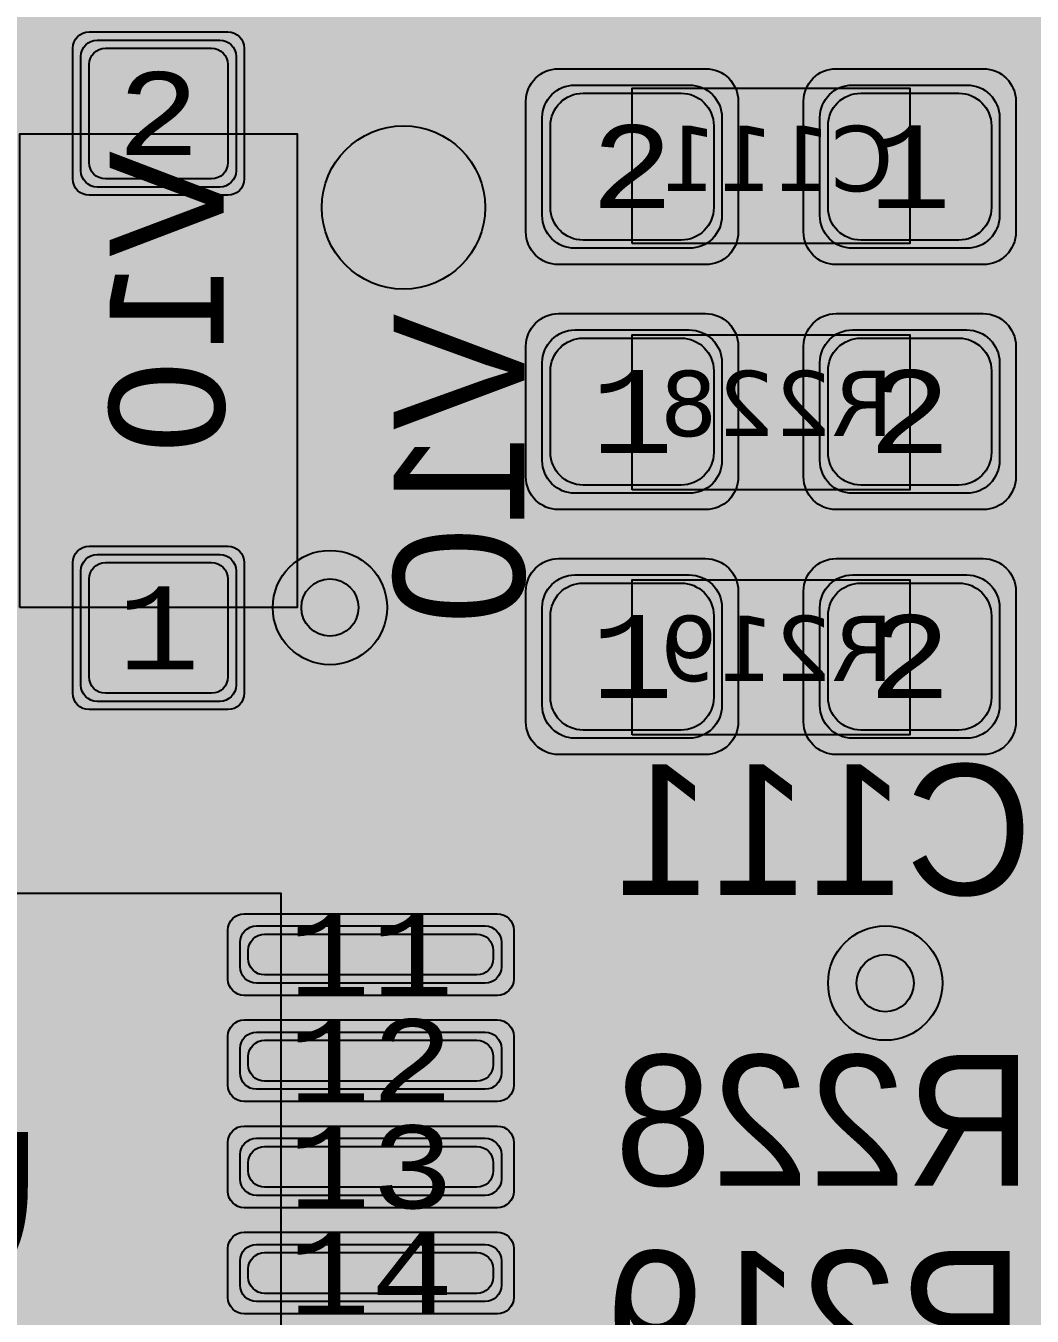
# Model space of a CAD drawing. Extents: x -98 to 119, y -207 to 98.
# Drawn here: x 8.94 to 15.1, y 15.96 to 23.86 of the extents above; entities that cross this region are included whole.
import ezdxf
from ezdxf.enums import TextEntityAlignment as Align

# ---------------------------------------------------------------- set-up
doc = ezdxf.new("R2010")
doc.units = 0
doc.header["$MEASUREMENT"] = 0
for name, color, linetype in [('ASSEMBLY_OUTLINES_BTM', 191, 'CONTINUOUS'), ('ASSEMBLY_PART_NUMBERS_BTM', 191, 'CONTINUOUS'), ('ASSEMBLY_PART_NUMBERS_TOP', 102, 'CONTINUOUS'), ('ASSEMBLY_REF_DES_BTM', 191, 'CONTINUOUS'), ('BOARD_OUTLINE', 10, 'CONTINUOUS'), ('DRILL_DRAWING', 21, 'CONTINUOUS'), ('GENERATED_SILKSCREEN_BTM', 255, 'CONTINUOUS'), ('MANUFACTURING_OUTLINES', 10, 'CONTINUOUS'), ('MOUNTING_HOLES_LAYER_BOT17', 42, 'CONTINUOUS'), ('MOUNTING_HOLES_LAYER_TOP', 42, 'CONTINUOUS'), ('PART_PADS_SMD_BTM', 230, 'CONTINUOUS'), ('PIN_NUMBERS_BTM', 8, 'CONTINUOUS'), ('PIN_NUMBERS_TOP', 8, 'CONTINUOUS'), ('PLACEMENT_OUTLINES_BTM', 222, 'CONTINUOUS'), ('PLANE_DATA_LAYER_BOTTOM', 230, 'CONTINUOUS'), ('PLANE_SHAPES_LAYER_BOTTOM', 230, 'CONTINUOUS'), ('PLANE_SHAPES_LAYER_TOP', 150, 'CONTINUOUS'), ('ROUTE_BORDER', 151, 'CONTINUOUS'), ('SILKSCREEN_OUTLINES_BTM', 211, 'CONTINUOUS'), ('SILKSCREEN_REF_DES_BTM', 211, 'CONTINUOUS'), ('SOLDERMASK_PADS_BTM', 12, 'CONTINUOUS'), ('SOLDERPASTE_PADS_BTM', 12, 'CONTINUOUS'), ('TRACES_LAYER_BOTTOM', 230, 'CONTINUOUS'), ('TRACES_LAYER_TOP', 150, 'CONTINUOUS'), ('VIA_HOLES_LAYER_BOTTOM', 30, 'CONTINUOUS'), ('VIA_HOLES_LAYER_TOP', 30, 'CONTINUOUS'), ('VIA_PADS_LAYER_BOTTOM', 230, 'CONTINUOUS'), ('VIA_PADS_LAYER_TOP', 150, 'CONTINUOUS')]:
    doc.layers.add(name, color=color, linetype=linetype)
doc.styles.add('COURIER_NEW', font='COUR.TTF')
doc.styles.add('VERDANA', font='verdana.TTF')
doc.styles.add('VERIBEST_GERBER_0', font='txt')

msp = doc.modelspace()

# ---------------------------------------------------------------- hatches: boundary and pattern name
at = {"layer": 'MOUNTING_HOLES_LAYER_BOT17'}
h = msp.add_hatch(color=256, dxfattribs=at)
edge = h.paths.add_edge_path()
edge.add_arc((11.25, 22.75), 0.5, 0, 360)
at = {"layer": 'MOUNTING_HOLES_LAYER_TOP'}
h = msp.add_hatch(color=256, dxfattribs=at)
edge = h.paths.add_edge_path()
edge.add_arc((11.25, 22.75), 0.5, 0, 360)
at = {"layer": 'PLANE_DATA_LAYER_BOTTOM'}
h = msp.add_hatch(color=256, dxfattribs=at)
h.paths.add_polyline_path([(-96.5, 0, -1), (96.5, 0, -1)], flags=0)
h.paths.add_polyline_path([(92.251979, -7.43598, 0.72698816), (92.479659, -3.637852, -0.30860979), (92.431259, -3.566904, -0.00963525), (92.431316, -3.563968, 0.00963501), (92.5, -0.000006), (92.5, 0.000001, 0.05332526), (90.407665, 19.562826, -0.05332692), (90.405941, 19.578942), (90.405941, 19.578943, -0.23821791), (90.436919, 19.640273, 0.66175504), (89.584154, 23.221888, -0.29529758), (89.523137, 23.277841, 0.02240102), (87.08146, 31.194059, -0.0862063), (87.076996, 31.219756), (87.076996, 31.219757, -0.21018391), (87.101696, 31.275919, 0.67938251), (85.774921, 34.749845, -0.30186499), (85.705267, 34.797373, 0.04791583), (77.514669, 50.475005, -0.14530744), (77.502324, 50.516585, -0.1239887), (77.511414, 50.552678, 0.60660899), (75.516892, 53.486368, -0.27423899), (75.44586, 53.517962, 0.02152308), (70.565432, 59.806101, -0.17759524), (70.547363, 59.855368), (70.547363, 59.855369, -0.1118333), (70.5548, 59.888203, 0.66175545), (68.116894, 62.64715, -0.29529737), (68.036725, 62.667806, 0.05833458), (51.722715, 76.687749, -0.24933783), (51.689123, 76.750923), (51.689123, 76.750924, -0.06075989), (51.691357, 76.76924, 0.7149664), (48.509213, 78.818582, -0.31487112), (48.42205, 78.81342, 0.02280668), (41.042088, 82.896302, -0.28513695), (40.999698, 82.964591), (40.999698, 82.964596, -0.00424702), (40.999709, 82.965891, 0.64704661), (37.697353, 84.5176, -0.28975486), (37.616734, 84.505806, 0.05294354), (19.031563, 90.52099, -0.30833592), (18.972104, 90.582877, 0.69698225), (15.284156, 91.27756, -0.30833961), (15.206255, 91.241547, 0.02237069), (6.993138, 92.235275, -0.31520437), (6.925536, 92.290658, 0.71588806), (3.14462, 92.496703, -0.31520526), (3.0714, 92.448994, 0.06346806), (-20.215283, 90.264015, -0.32014225), (-20.296827, 90.298428, 0.72963938), (-23.995319, 89.386755, -0.32014403), (-24.051528, 89.318386, 0.01866354), (-30.645576, 87.275991, -0.30986574), (-30.72878, 87.298418, 0.70117084), (-34.249879, 85.978007, -0.00275269), (-34.249874, 85.977168, -0.30685575), (-34.29782, 85.9064, 0.04916641), (-50.410548, 77.556603, -0.32354836), (-50.499711, 77.561018, 0.73921276), (-53.660594, 75.408706, -0.07516987), (-53.657188, 75.386179), (-53.657188, 75.386178, -0.24247942), (-53.68916, 75.324127, 0.01996774), (-59.527063, 70.80098, -0.29848709), (-59.610009, 70.791065, 0.55672441), (-62.5, 69), (-62.5, 68.999999, 0.08270852), (-62.392031, 68.351756, -0.29848757), (-62.412702, 68.270818, 0.06718659), (-78.279974, 49.27977, -0.27781781), (-78.350169, 49.24438, 0.43635087), (-80.5, 47.25), (-80.5, 47.249999, 0.14146633), (-80.192238, 46.184011, -0.14146588), (-80.180512, 46.143397), (-80.180512, 46.143396, -0.13119073), (-80.190652, 46.105416, 0.01929482), (-83.506407, 39.786053, -0.3122068), (-83.581614, 39.742899, 0.43912347), (-85.75, 37.75, 0.20482962), (-85.131688, 36.303992, -0.20483071), (-85.10813, 36.248899), (-85.10813, 36.248898, -0.10091901), (-85.114214, 36.219062, 0.04809776), (-90.466303, 19.289839, -0.31487042), (-90.530154, 19.230281, 0.71496565), (-91.24073, 15.512631, -0.26937831), (-91.202277, 15.446437), (-91.202277, 15.446436, -0.04192983), (-91.203345, 15.433723, 0.01884133), (-92.106444, 8.523669, -0.32827121), (-92.166453, 8.456161, 0.35402801), (-93.75, 6.5), (-93.75, 6.499999, 0.3147083), (-92.438077, 4.622088, -0.31470689), (-92.388093, 4.55054), (-92.388093, 4.550537, -0.01228575), (-92.388185, 4.546794, 0.01229418), (-92.5, 0.00001), (-92.5, -0.000004, 0.05293339), (-90.438132, -19.421494, -0.32940864), (-90.475468, -19.504015, 0.27173254), (-91.5, -21.25, 0.40159771), (-89.586502, -23.248128, -0.32940451), (-89.516056, -23.305059, 0.02130735), (-87.207653, -30.839509, -0.32217733), (-87.232533, -30.924924, 0.23066593), (-88, -32.499999), (-88, -32.5, 0.43149503), (-85.882787, -34.496562, -0.3221788), (-85.807634, -34.544174, 0.04801617), (-77.643233, -50.277018, -0.30387878), (-77.644537, -50.3618, 0.152519), (-78, -51.499999), (-78, -51.5, 0.48198292), (-75.552374, -53.449264, -0.30388342), (-75.473145, -53.479475, 0.02199125), (-70.483925, -59.90214, -0.3186215), (-70.47622, -59.989968, 0.72539906), (-67.952631, -62.834176, -0.31862421), (-67.866344, -62.852281, 0.06239253), (-50.265124, -77.650932, -0.25435623), (-50.230332, -77.714899), (-50.230332, -77.7149, -0.03445317), (-50.231054, -77.725364, 0.03445193), (-50.25, -78), (-50.25, -78.000001, 0.60330822), (-47.119729, -79.649997, -0.29136265), (-47.037917, -79.64725, 0.02294124), (-39.54278, -83.621879, -0.2900128), (-39.499155, -83.690765), (-39.499155, -83.690766, -0.00713035), (-39.499186, -83.692939, 0.00713296), (-39.5, -83.749994), (-39.5, -83.75, 0.65808296), (-36.126004, -85.203319, -0.29776298), (-36.043963, -85.188513, 0.04901634), (-18.771876, -90.575199, -0.30186131), (-18.712566, -90.635139, 0.67938177), (-15.056336, -91.31372, -0.30186438), (-14.979467, -91.279054, 0.02174912), (-6.993138, -92.235275, -0.31520437), (-6.925536, -92.290658, 0.71588806), (-3.14462, -92.496703, -0.31520526), (-3.0714, -92.448994, 0.06250827), (19.869968, -90.340657, -0.3455664), (19.954737, -90.381493, 0.79435682), (23.75, -89.500001), (23.75, -89.499973, 0.00508686), (23.749586, -89.459281, -0.34558849), (23.806159, -89.384097, 0.02146945), (31.383958, -87.013201, -0.31444693), (31.468175, -87.035889, 0.70013084), (35, -85.75), (35, -85.749988, 0.00909926), (34.998675, -85.677212, -0.00905723), (34.998625, -85.674452), (34.998625, -85.674439, -0.3044722), (35.045955, -85.60392, 0.04798546), (50.721249, -77.353765, -0.31444166), (50.808431, -77.356288, 0.61621831), (54, -75.75), (54, -75.749999, 0.06775817), (53.927211, -75.215343, -0.06775352), (53.924438, -75.194974), (53.924438, -75.194973, -0.24153729), (53.95619, -75.13308, 0.02236582), (60.452055, -70.01285, -0.31311155), (60.538488, -70.003709, 0.71009535), (63.344013, -67.475653, -0.09971759), (63.33807, -67.446151), (63.33807, -67.44615, -0.20692806), (63.362073, -67.390635, 0.05820555), (77.187807, -50.973449, -0.31748667), (77.269693, -50.94147, 0.72222414), (79.294241, -47.729048, -0.17387366), (79.276877, -47.680625, -0.13609457), (79.287761, -47.641379, 0.02052348), (82.926938, -40.980152, -0.3530032), (83.013777, -40.939997, 0.48811211), (85.5, -39), (85.5, -38.999999, 0.2400736), (84.675602, -37.381988, -0.24007295), (84.644192, -37.320342), (84.644192, -37.320341, -0.10410562), (84.650658, -37.289623, 0.05054674), (90.411157, -19.546683, -0.32146983), (90.476988, -19.487077, 0.38127918), (92.25, -17.5, 0.2751437), (91.203224, -15.741772, -0.27514249), (91.163342, -15.674784), (91.163342, -15.674783, -0.04255495), (91.164442, -15.661882, 0.02223578), (92.195155, -7.50356, -0.31919634)], flags=0)
at = {"layer": 'PLANE_SHAPES_LAYER_BOTTOM'}
h = msp.add_hatch(color=256, dxfattribs=at)
h.paths.add_polyline_path([(-96.5, 0, -1), (96.5, 0, -1)], flags=0)
h.paths.add_polyline_path([(-92.5, 0, -1), (92.5, 0, -1)], flags=0)
at = {"layer": 'PLANE_SHAPES_LAYER_TOP'}
h = msp.add_hatch(color=256, dxfattribs=at)
h.paths.add_polyline_path([(-96.31345, 0, -1), (96.81345, 0, -1)], flags=0)
h.paths.add_polyline_path([(-92.25, 0, -1), (92.75, 0, -1)], flags=0)
h = msp.add_hatch(color=256, dxfattribs=at)
h.paths.add_polyline_path([(46.25, -35.15), (43.875, -38), (28.75, -38), (32.25, -34.5), (32.25, -30.5), (35.75, -30.5), (35.75, -27), (14.25, -27), (14.25, -24), (-10, -24), (-10, -18.75), (1.75, -18.75), (1.75, -9.25), (-10, -9.25), (-10, 32.75), (1.75, 32.75), (1.75, 34.25), (20.25, 34.25), (20.25, 25.25), (22.25, 23.25), (34.5, 23.25), (34.5, -26.5), (41.25, -26.5), (41.25, -20.5), (46.25, -20.5)])
h.paths.add_polyline_path([(-8.75, 10.25), (-8.75, 19.5), (1.25, 19.5), (1.25, 10.25)], flags=16)
h.paths.add_polyline_path([(6, 27.25), (6, 29.75), (15.45, 29.75), (15.45, 27.25)], flags=16)
at = {"layer": 'VIA_HOLES_LAYER_BOTTOM'}
h = msp.add_hatch(color=256, dxfattribs=at)
edge = h.paths.add_edge_path()
edge.add_arc((10.8, 20.3), 0.175, 0, 360)
h = msp.add_hatch(color=256, dxfattribs=at)
edge = h.paths.add_edge_path()
edge.add_arc((14.2, 18), 0.175, 0, 360)
at = {"layer": 'VIA_HOLES_LAYER_TOP'}
h = msp.add_hatch(color=256, dxfattribs=at)
edge = h.paths.add_edge_path()
edge.add_arc((10.8, 20.3), 0.175, 0, 360)
h = msp.add_hatch(color=256, dxfattribs=at)
edge = h.paths.add_edge_path()
edge.add_arc((14.2, 18), 0.175, 0, 360)

# ---------------------------------------------------------------- linework, layer by layer
at = {"layer": 'ASSEMBLY_OUTLINES_BTM'}
for points in [[(12.65, 22.53), (12.65, 23.48), (14.35, 23.48), (14.35, 22.53)], [(8.9, 20.3), (8.9, 23.2), (10.6, 23.2), (10.6, 20.3)], [(12.65, 21.02), (12.65, 21.97), (14.35, 21.97), (14.35, 21.02)], [(12.65, 19.52), (12.65, 20.47), (14.35, 20.47), (14.35, 19.52)]]:
    msp.add_lwpolyline(points, close=True, dxfattribs=at)
at = {"layer": 'ASSEMBLY_OUTLINES_BTM', "const_width": 0.1}
msp.add_lwpolyline([(10.5, 20.75), (9, 20.75)], dxfattribs=at)
at = {"layer": 'ASSEMBLY_OUTLINES_BTM', "const_width": 0.2}
msp.add_lwpolyline([(6, 11.95), (6, 18.55), (10.5, 18.55), (10.5, 11.95)], close=True, dxfattribs=at)
at = {"layer": 'BOARD_OUTLINE', "const_width": 0.1}
msp.add_lwpolyline([(-97.5, 0, -1), (97.5, 0, -1)], format="xyb", close=True, dxfattribs=at)
at = {"layer": 'GENERATED_SILKSCREEN_BTM', "const_width": 0.15}
for points in [[(13.792098, 23.480005, 0.00001223), (13.792089, 23.479995), (13.207911, 23.479995, 0.00001223), (13.207902, 23.480005), (13.792098, 23.480005)], [(9.2, 23.199995), (8.900005, 23.199995), (8.900005, 20.300005), (9.2, 20.300005), (9.2, 20.299995), (8.9, 20.299995, -0.41421356), (8.899995, 20.3), (8.899995, 23.2, -0.41421356), (8.9, 23.200005), (9.2, 23.200005), (9.2, 23.199995)], [(10.600005, 20.675003, 0.00000686), (10.599995, 20.674997), (10.599995, 23.199995), (10.3, 23.199995), (10.3, 23.200005), (10.6, 23.200005, -0.41421356), (10.600005, 23.2), (10.600005, 20.675003)], [(13.783844, 22.529995), (13.216156, 22.529995, 0.00001164), (13.216164, 22.530005), (13.783836, 22.530005, 0.00001164), (13.783844, 22.529995)], [(13.783844, 21.970005, 0.00001164), (13.783836, 21.969995), (13.216164, 21.969995, 0.00001164), (13.216156, 21.970005), (13.783844, 21.970005)], [(13.792098, 21.019995), (13.207902, 21.019995, 0.00001223), (13.207911, 21.020005), (13.792089, 21.020005, 0.00001223), (13.792098, 21.019995)], [(11.986805, 20.0848, -0.23606798), (11.986803, 20.084796), (11.986005, 20.0832, -0.11199109), (11.986004, 20.083198), (11.985205, 20.0816, -0.11199109), (11.985204, 20.081598), (11.984405, 20.08), (11.984405, 20.079999), (11.983605, 20.076799, -0.18452755), (11.983603, 20.076796), (11.874004, 19.942397, -0.07106781), (11.874003, 19.942396), (11.870803, 19.939996, -0.16227766), (11.8708, 19.939995), (11.869204, 19.939197, -0.18452755), (11.869201, 19.939195), (11.863603, 19.937596, -0.07106781), (11.863602, 19.937595), (11.861202, 19.936795, -0.14548917), (11.861199, 19.936795), (11.312401, 19.936795, -0.09901951), (11.312399, 19.936795), (11.309199, 19.937595, -0.11199109), (11.309197, 19.937596), (11.306798, 19.939195), (11.303599, 19.939995, -0.11199109), (11.303597, 19.939996), (11.299598, 19.942395, -0.16227766), (11.299596, 19.942397), (11.189997, 20.076796, -0.18452755), (11.189995, 20.076799), (11.189195, 20.079997, -0.04938899), (11.189195, 20.079998), (11.188396, 20.082397), (11.187596, 20.083196, -0.21337681), (11.187595, 20.0832), (11.187595, 20.083999), (11.186795, 20.087199), (11.186795, 20.12389, 0.00001422), (11.186805, 20.123912), (11.186805, 20.087201), (11.187605, 20.084001), (11.187605, 20.083203), (11.188404, 20.082404, -0.08061157), (11.188405, 20.082402), (11.189205, 20.080002), (11.189205, 20.080001), (11.190005, 20.076802), (11.299603, 19.942404), (11.303602, 19.940005), (11.306801, 19.939205, -0.11199109), (11.306803, 19.939204), (11.309202, 19.937605), (11.312401, 19.936805), (11.861198, 19.936805), (11.863598, 19.937605, -0.09901951), (11.8636, 19.937605), (11.869199, 19.939205, -0.04938899), (11.8692, 19.939205), (11.870796, 19.940003, -0.07106781), (11.870797, 19.940004), (11.873997, 19.942404), (11.983595, 20.076802), (11.984395, 20.080001, -0.18452755), (11.984397, 20.080004), (11.985195, 20.0816, -0.11199109), (11.985196, 20.081602), (11.985995, 20.0832, -0.11199109), (11.985996, 20.083202), (11.986795, 20.0848), (11.986795, 20.356799), (11.985995, 20.359999), (11.985195, 20.363199), (11.985195, 20.3632), (11.983597, 20.366396, -0.07106781), (11.983596, 20.366397), (11.873998, 20.500795, -0.11199109), (11.873996, 20.500796), (11.872396, 20.502396, -0.21337681), (11.872395, 20.5024), (11.871597, 20.503996), (11.869198, 20.505595), (11.8636, 20.507195, -0.09901951), (11.863598, 20.507195), (11.861198, 20.507995), (11.312401, 20.507995), (11.309202, 20.507195), (11.306803, 20.505596, -0.16227766), (11.3068, 20.505595), (11.303604, 20.503997, -0.07106781), (11.303603, 20.503996), (11.299604, 20.500796), (11.214044, 20.395877, 0.00000728), (11.214041, 20.395889), (11.299596, 20.500803, -0.07106781), (11.299597, 20.500804), (11.303597, 20.504004, -0.16227766), (11.3036, 20.504005), (11.306796, 20.505603, -0.07106781), (11.306797, 20.505604), (11.309197, 20.507204, -0.11199109), (11.309199, 20.507205), (11.312399, 20.508005, -0.09901951), (11.312401, 20.508005), (11.861199, 20.508005, -0.14548917), (11.861202, 20.508005), (11.863602, 20.507205, -0.07106781), (11.863603, 20.507204), (11.869201, 20.505605, -0.11199109), (11.869203, 20.505604), (11.871603, 20.504004, -0.23606798), (11.871605, 20.504), (11.872403, 20.502405, -0.07106781), (11.872404, 20.502404), (11.874004, 20.500804, -0.11199109), (11.874005, 20.500802), (11.983604, 20.366403, -0.16227766), (11.983605, 20.3664), (11.985203, 20.363204, -0.18452755), (11.985205, 20.363201), (11.986005, 20.360001), (11.986805, 20.356801), (11.986805, 20.0848)], [(11.893205, 20.428, -0.25345055), (11.893202, 20.427996), (11.262003, 20.040796, -0.41421356), (11.261996, 20.040797), (11.219596, 20.093597, -0.16227766), (11.219595, 20.0936), (11.219595, 20.232435, 0.00003694), (11.219605, 20.232497), (11.219605, 20.093602), (11.262001, 20.040807), (11.893192, 20.428001), (11.853198, 20.475195), (11.320402, 20.475195), (11.221513, 20.35433, 0.00000832), (11.221511, 20.354344), (11.320396, 20.475203, -0.23606798), (11.3204, 20.475205), (11.8532, 20.475205, -0.23606798), (11.853204, 20.475203), (11.893204, 20.428003, -0.16227766), (11.893205, 20.428)], [(13.783844, 20.470005, 0.00001164), (13.783836, 20.469995), (13.216164, 20.469995, 0.00001164), (13.216156, 20.470005), (13.783844, 20.470005)], [(10.375, 20.30003, 0.00001765), (10.375, 20.3, 0.00001765), (10.375, 20.29997), (10.375, 20.299995), (10.3, 20.299995), (10.3, 20.300005), (10.375, 20.300005), (10.375, 20.30003)], [(13.792098, 19.519995), (13.207902, 19.519995, 0.00001223), (13.207911, 19.520005), (13.792089, 19.520005, 0.00001223), (13.792098, 19.519995)], [(10.500005, 18.425), (10.499995, 18.425), (10.499995, 18.549995), (6.000005, 18.549995), (6.000005, 18.425), (5.999995, 18.425), (5.999995, 18.55, -0.41421356), (6, 18.550005), (10.5, 18.550005, -0.41421356), (10.500005, 18.55), (10.500005, 18.425)]]:
    msp.add_lwpolyline(points, format="xyb", dxfattribs=at)
for points in [[(11.9868, 21.672), (11.9868, 21.6944), (11.986, 21.6992), (11.9836, 21.7032), (11.9804, 21.7072), (11.9756, 21.7088), (11.2084, 21.9688), (11.202, 21.9688), (11.1972, 21.9664), (11.1932, 21.9624), (11.19, 21.9568), (11.1892, 21.9512), (11.19, 21.9456), (11.1924, 21.9408), (11.198, 21.9376), (11.9524, 21.684), (11.198, 21.4288), (11.1924, 21.4256), (11.19, 21.4208), (11.1892, 21.4152), (11.19, 21.4096), (11.1932, 21.404), (11.1972, 21.4), (11.202, 21.3984), (11.2084, 21.3992), (11.9756, 21.6576), (11.9804, 21.66), (11.9836, 21.664), (11.986, 21.668), (11.9868, 21.672)], [(11.954, 21.1208), (11.9556, 21.1272), (11.9588, 21.1304), (11.9644, 21.1328), (11.9708, 21.1336), (11.9764, 21.1328), (11.982, 21.1304), (11.986, 21.1272), (11.9868, 21.1208), (11.9868, 20.8088), (11.986, 20.8032), (11.982, 20.7984), (11.9764, 20.796), (11.9708, 20.7952), (11.9644, 20.796), (11.9588, 20.7984), (11.9556, 20.8032), (11.954, 20.8088), (11.954, 20.9496), (11.2028, 20.9496), (11.1972, 20.9504), (11.1932, 20.9528), (11.1908, 20.9568), (11.19, 20.9624), (11.1892, 20.9664), (11.1892, 20.9704), (11.1908, 20.9736), (11.194, 20.9768), (11.4132, 21.1328), (11.4188, 21.1352), (11.4244, 21.1352), (11.4292, 21.1328), (11.4332, 21.1288), (11.4364, 21.124), (11.438, 21.1184), (11.438, 21.1152), (11.4364, 21.1128), (11.4348, 21.1104), (11.4324, 21.1088), (11.2532, 20.9808), (11.954, 20.9808), (11.954, 21.1208)], [(11.914, 20.4024), (11.954, 20.352), (11.954, 20.0936), (11.8532, 19.9688), (11.3204, 19.9688), (11.2828, 20.016), (11.914, 20.4024)], [(12.6668, 18.5592), (12.6732, 18.5576), (12.6772, 18.5544), (12.6788, 18.5488), (12.6796, 18.5424), (12.6788, 18.5368), (12.6772, 18.5312), (12.6732, 18.5272), (12.6668, 18.5264), (12.3548, 18.5264), (12.3492, 18.5272), (12.3444, 18.5312), (12.342, 18.5368), (12.3412, 18.5424), (12.342, 18.5488), (12.3444, 18.5544), (12.3492, 18.5576), (12.3548, 18.5592), (12.4956, 18.5592), (12.4956, 19.3104), (12.4964, 19.316), (12.4988, 19.32), (12.5028, 19.3224), (12.5084, 19.3232), (12.5124, 19.324), (12.5164, 19.324), (12.5196, 19.3224), (12.5228, 19.3192), (12.6788, 19.1), (12.6804, 19.0968), (12.6812, 19.0944), (12.6812, 19.0888), (12.6788, 19.084), (12.6748, 19.08), (12.67, 19.0768), (12.6644, 19.0752), (12.6612, 19.0752), (12.6588, 19.076), (12.6548, 19.0808), (12.5268, 19.26), (12.5268, 18.5592), (12.6668, 18.5592)], [(13.3948, 18.5592), (13.4012, 18.5576), (13.4052, 18.5544), (13.4068, 18.5488), (13.4076, 18.5424), (13.4068, 18.5368), (13.4052, 18.5312), (13.4012, 18.5272), (13.3948, 18.5264), (13.0828, 18.5264), (13.0772, 18.5272), (13.0724, 18.5312), (13.07, 18.5368), (13.0692, 18.5424), (13.07, 18.5488), (13.0724, 18.5544), (13.0772, 18.5576), (13.0828, 18.5592), (13.2236, 18.5592), (13.2236, 19.3104), (13.2244, 19.316), (13.2268, 19.32), (13.2308, 19.3224), (13.2364, 19.3232), (13.2404, 19.324), (13.2444, 19.324), (13.2476, 19.3224), (13.2508, 19.3192), (13.4068, 19.1), (13.4084, 19.0968), (13.4092, 19.0944), (13.4092, 19.0888), (13.4068, 19.084), (13.4028, 19.08), (13.398, 19.0768), (13.3924, 19.0752), (13.3892, 19.0752), (13.3868, 19.076), (13.3828, 19.0808), (13.2548, 19.26), (13.2548, 18.5592), (13.3948, 18.5592)], [(14.1228, 18.5592), (14.1292, 18.5576), (14.1332, 18.5544), (14.1348, 18.5488), (14.1356, 18.5424), (14.1348, 18.5368), (14.1332, 18.5312), (14.1292, 18.5272), (14.1228, 18.5264), (13.8108, 18.5264), (13.8052, 18.5272), (13.8004, 18.5312), (13.798, 18.5368), (13.7972, 18.5424), (13.798, 18.5488), (13.8004, 18.5544), (13.8052, 18.5576), (13.8108, 18.5592), (13.9516, 18.5592), (13.9516, 19.3104), (13.9524, 19.316), (13.9548, 19.32), (13.9588, 19.3224), (13.9644, 19.3232), (13.9684, 19.324), (13.9724, 19.324), (13.9756, 19.3224), (13.9788, 19.3192), (14.1348, 19.1), (14.1364, 19.0968), (14.1372, 19.0944), (14.1372, 19.0888), (14.1348, 19.084), (14.1308, 19.08), (14.126, 19.0768), (14.1204, 19.0752), (14.1172, 19.0752), (14.1148, 19.076), (14.1108, 19.0808), (13.9828, 19.26), (13.9828, 18.5592), (14.1228, 18.5592)], [(14.8508, 18.5296), (14.9852, 18.6392), (14.9892, 18.6416), (14.99, 18.6448), (14.9916, 18.648), (14.9924, 18.652), (14.9924, 19.2008), (14.9916, 19.2048), (14.99, 19.208), (14.9884, 19.2096), (14.9876, 19.2112), (14.986, 19.2136), (14.8508, 19.3232), (14.8484, 19.324), (14.846, 19.3248), (14.8452, 19.3256), (14.842, 19.3264), (14.5724, 19.3264), (14.5684, 19.3256), (14.5668, 19.3248), (14.5644, 19.324), (14.562, 19.3232), (14.4268, 19.2136), (14.4236, 19.2096), (14.422, 19.2032), (14.4228, 19.1984), (14.4244, 19.1944), (14.4268, 19.1912), (14.4308, 19.188), (14.4348, 19.1856), (14.4388, 19.1848), (14.4428, 19.1848), (14.446, 19.1872), (14.578, 19.2936), (14.8364, 19.2936), (14.9596, 19.1928), (14.9596, 18.66), (14.8364, 18.5592), (14.578, 18.5592), (14.446, 18.6656), (14.4428, 18.6672), (14.4388, 18.668), (14.4348, 18.6672), (14.4308, 18.6648), (14.4268, 18.6616), (14.4244, 18.6576), (14.4228, 18.6528), (14.422, 18.648), (14.4236, 18.6432), (14.4268, 18.6392), (14.562, 18.5296), (14.5652, 18.528), (14.566, 18.5272), (14.5684, 18.5272), (14.5692, 18.5264), (14.57, 18.5264), (14.5724, 18.5264), (14.842, 18.5264), (14.8452, 18.5272), (14.8484, 18.528), (14.8508, 18.5296)], [(12.1876, 17.2512), (12.2132, 17.1744), (12.1876, 17.0976), (12.1876, 17.0952), (12.1868, 17.092), (12.1868, 16.8448), (12.1868, 16.8424), (12.1876, 16.84), (12.1884, 16.8368), (12.1916, 16.8336), (12.2716, 16.7512), (12.2756, 16.748), (12.2796, 16.7472), (12.2828, 16.7464), (12.5764, 16.7464), (12.5788, 16.7464), (12.5812, 16.7472), (12.5844, 16.748), (12.5876, 16.7512), (12.6676, 16.8336), (12.6716, 16.8368), (12.6724, 16.84), (12.6724, 16.8448), (12.6724, 17.092), (12.6724, 17.0952), (12.6724, 17.0968), (12.6716, 17.0976), (12.646, 17.1744), (12.6716, 17.2512), (12.6724, 17.252), (12.6724, 17.2568), (12.6724, 17.4488), (12.6724, 17.452), (12.6716, 17.456), (12.6676, 17.46), (12.5876, 17.5424), (12.5844, 17.5448), (12.5812, 17.5456), (12.5788, 17.5464), (12.5764, 17.5464), (12.2828, 17.5464), (12.2796, 17.5456), (12.2756, 17.5448), (12.2716, 17.5424), (12.1916, 17.46), (12.1884, 17.4552), (12.1876, 17.452), (12.1868, 17.4488), (12.1868, 17.2568), (12.1868, 17.2536), (12.1876, 17.252), (12.1876, 17.2512)], [(12.6404, 17.44), (12.6404, 17.2584), (12.6188, 17.1896), (12.242, 17.1896), (12.2188, 17.2584), (12.2188, 17.44), (12.29, 17.5136), (12.5684, 17.5136), (12.6404, 17.44)], [(13.0492, 17.5432), (12.9148, 17.4336), (12.9124, 17.4296), (12.9116, 17.4264), (12.91, 17.424), (12.9092, 17.4208), (12.9092, 17.3112), (12.91, 17.308), (12.9116, 17.3032), (12.9124, 17.2992), (12.9148, 17.2976), (13.4476, 16.8648), (13.4476, 16.7792), (12.9252, 16.7792), (12.9196, 16.7776), (12.9148, 16.7744), (12.9124, 16.7688), (12.9116, 16.7624), (12.9124, 16.7568), (12.9148, 16.7512), (12.9196, 16.748), (12.9252, 16.7464), (13.4644, 16.7464), (13.4708, 16.748), (13.4748, 16.752), (13.4788, 16.756), (13.4804, 16.7624), (13.4804, 16.872), (13.4796, 16.8744), (13.478, 16.88), (13.4764, 16.8824), (13.4756, 16.884), (13.4732, 16.8856), (12.9412, 17.3192), (12.9412, 17.4128), (13.066, 17.5136), (13.3244, 17.5136), (13.4548, 17.4072), (13.4604, 17.4056), (13.466, 17.4064), (13.4708, 17.4088), (13.4748, 17.4136), (13.4772, 17.4184), (13.478, 17.424), (13.4772, 17.4296), (13.4756, 17.432), (13.4732, 17.4336), (13.3388, 17.5432), (13.3356, 17.544), (13.334, 17.5448), (13.3324, 17.5456), (13.3292, 17.5464), (13.0596, 17.5464), (13.0564, 17.5456), (13.0548, 17.5448), (13.0524, 17.544), (13.0492, 17.5432)], [(13.8052, 17.5432), (13.6708, 17.4336), (13.6684, 17.4296), (13.6676, 17.4264), (13.666, 17.424), (13.6652, 17.4208), (13.6652, 17.3112), (13.666, 17.308), (13.6676, 17.3032), (13.6684, 17.2992), (13.6708, 17.2976), (14.2036, 16.8648), (14.2036, 16.7792), (13.6812, 16.7792), (13.6756, 16.7776), (13.6708, 16.7744), (13.6684, 16.7688), (13.6676, 16.7624), (13.6684, 16.7568), (13.6708, 16.7512), (13.6756, 16.748), (13.6812, 16.7464), (14.2204, 16.7464), (14.2268, 16.748), (14.2308, 16.752), (14.2348, 16.756), (14.2364, 16.7624), (14.2364, 16.872), (14.2356, 16.8744), (14.234, 16.88), (14.2324, 16.8824), (14.2316, 16.884), (14.2292, 16.8856), (13.6972, 17.3192), (13.6972, 17.4128), (13.822, 17.5136), (14.0804, 17.5136), (14.2108, 17.4072), (14.2164, 17.4056), (14.222, 17.4064), (14.2268, 17.4088), (14.2308, 17.4136), (14.2332, 17.4184), (14.234, 17.424), (14.2332, 17.4296), (14.2316, 17.432), (14.2292, 17.4336), (14.0948, 17.5432), (14.0916, 17.544), (14.09, 17.5448), (14.0884, 17.5456), (14.0852, 17.5464), (13.8156, 17.5464), (13.8124, 17.5456), (13.8108, 17.5448), (13.8084, 17.544), (13.8052, 17.5432)], [(14.426, 17.2424), (14.4236, 17.244), (14.4228, 17.248), (14.4212, 17.252), (14.4204, 17.256), (14.4204, 17.4208), (14.4212, 17.4248), (14.4228, 17.4272), (14.4228, 17.4296), (14.4236, 17.4304), (14.4252, 17.4312), (14.426, 17.4328), (14.562, 17.5432), (14.566, 17.5448), (14.5692, 17.5456), (14.5724, 17.5464), (14.9756, 17.5464), (14.9828, 17.5448), (14.9876, 17.5408), (14.9916, 17.536), (14.9932, 17.5304), (14.9932, 16.7624), (14.9916, 16.756), (14.9876, 16.752), (14.9828, 16.7496), (14.9772, 16.7488), (14.9708, 16.7496), (14.9652, 16.752), (14.9612, 16.756), (14.9596, 16.7624), (14.9596, 17.1304), (14.5836, 17.1304), (14.4524, 16.7576), (14.4492, 16.752), (14.4436, 16.7488), (14.438, 16.748), (14.4324, 16.7496), (14.4276, 16.752), (14.4236, 16.756), (14.422, 16.7616), (14.4228, 16.768), (14.554, 17.1408), (14.426, 17.2424)], [(14.9596, 17.5136), (14.5772, 17.5136), (14.4524, 17.4128), (14.4524, 17.264), (14.5772, 17.1624), (14.9596, 17.1624), (14.9596, 17.5136)], [(12.6404, 17.0888), (12.6404, 16.852), (12.5684, 16.7792), (12.29, 16.7792), (12.2188, 16.852), (12.2188, 17.0888), (12.242, 17.1576), (12.6188, 17.1576), (12.6404, 17.0888)], [(13.144, 15.5792), (13.144, 16.3304), (13.1448, 16.336), (13.1472, 16.34), (13.1512, 16.3424), (13.1568, 16.3432), (13.1608, 16.344), (13.1648, 16.344), (13.168, 16.3424), (13.1712, 16.3392), (13.3272, 16.12), (13.3288, 16.1168), (13.3296, 16.1144), (13.3296, 16.1088), (13.3272, 16.104), (13.3232, 16.1), (13.3184, 16.0968), (13.3128, 16.0952), (13.3096, 16.0952), (13.3072, 16.096), (13.3032, 16.1008), (13.1752, 16.28), (13.1752, 15.5792)], [(12.5608, 15.8792), (12.6952, 15.988), (12.6976, 15.9888), (12.6984, 15.9904), (12.7, 15.9928), (12.7016, 15.9984), (12.7024, 16.0016), (12.7024, 16.2208), (12.7016, 16.2248), (12.7, 16.228), (12.6984, 16.2304), (12.6976, 16.2312), (12.6952, 16.2336), (12.5608, 16.3432), (12.5576, 16.344), (12.556, 16.3448), (12.5544, 16.3456), (12.5512, 16.3464), (12.2816, 16.3464), (12.2784, 16.3456), (12.2768, 16.3448), (12.2744, 16.344), (12.2712, 16.3432), (12.1368, 16.2336), (12.1344, 16.2296), (12.1336, 16.2264), (12.132, 16.224), (12.1312, 16.2208), (12.1312, 15.672)], [(12.6696, 16.2128), (12.6696, 16.0096), (12.5464, 15.908), (12.288, 15.908), (12.1632, 16.0096), (12.1632, 16.2128), (12.288, 16.3136), (12.5464, 16.3136), (12.6696, 16.2128)], [(13.7552, 16.3432), (13.6208, 16.2336), (13.6184, 16.2296), (13.6176, 16.2264), (13.616, 16.224), (13.6152, 16.2208), (13.6152, 16.1112), (13.616, 16.108), (13.6176, 16.1032), (13.6184, 16.0992), (13.6208, 16.0976), (14.1536, 15.6648)], [(14.1792, 15.6856), (13.6472, 16.1192), (13.6472, 16.2128), (13.772, 16.3136), (14.0304, 16.3136), (14.1608, 16.2072), (14.1664, 16.2056), (14.172, 16.2064), (14.1768, 16.2088), (14.1808, 16.2136), (14.1832, 16.2184), (14.184, 16.224), (14.1832, 16.2296), (14.1816, 16.232), (14.1792, 16.2336), (14.0448, 16.3432), (14.0416, 16.344), (14.04, 16.3448), (14.0384, 16.3456), (14.0352, 16.3464), (13.7656, 16.3464), (13.7624, 16.3456), (13.7608, 16.3448), (13.7584, 16.344), (13.7552, 16.3432)], [(14.376, 16.0424), (14.3736, 16.044), (14.3728, 16.048), (14.3712, 16.052), (14.3704, 16.056), (14.3704, 16.2208), (14.3712, 16.2248), (14.3728, 16.2272), (14.3728, 16.2296), (14.3736, 16.2304), (14.3752, 16.2312), (14.376, 16.2328), (14.512, 16.3432), (14.516, 16.3448), (14.5192, 16.3456), (14.5224, 16.3464), (14.9256, 16.3464), (14.9328, 16.3448), (14.9376, 16.3408), (14.9416, 16.336), (14.9432, 16.3304), (14.9432, 15.5624)], [(14.9096, 16.3136), (14.5272, 16.3136), (14.4024, 16.2128), (14.4024, 16.064), (14.5272, 15.9624), (14.9096, 15.9624), (14.9096, 16.3136)], [(12.1632, 15.68), (12.1632, 15.9672), (12.272, 15.8792)], [(14.3728, 15.568), (14.504, 15.9408), (14.376, 16.0424)], [(14.9096, 15.5624), (14.9096, 15.9304), (14.5336, 15.9304), (14.4024, 15.5576)]]:
    msp.add_lwpolyline(points, dxfattribs=at)
for points in [[(10.499995, 17.775), (10.499995, 17.925), (10.500005, 17.925), (10.500005, 17.775)], [(10.499995, 17.125), (10.499995, 17.275), (10.500005, 17.275), (10.500005, 17.125)], [(10.499995, 16.475), (10.499995, 16.625), (10.500005, 16.625), (10.500005, 16.475)], [(10.499995, 15.825), (10.499995, 15.975), (10.500005, 15.975), (10.500005, 15.825)]]:
    msp.add_lwpolyline(points, close=True, dxfattribs=at)
at = {"layer": 'MANUFACTURING_OUTLINES'}
msp.add_circle((0, 0), 97.575405, dxfattribs=at)
at = {"layer": 'MOUNTING_HOLES_LAYER_BOT17'}
msp.add_circle((11.25, 22.75), 0.5, dxfattribs=at)
at = {"layer": 'MOUNTING_HOLES_LAYER_TOP'}
msp.add_circle((11.25, 22.75), 0.5, dxfattribs=at)
at = {"layer": 'PART_PADS_SMD_BTM'}
for points in [[(9.275, 23.675, -0.41421356), (9.375, 23.775), (10.125, 23.775, -0.41421356), (10.225, 23.675), (10.225, 22.975, -0.41421356), (10.125, 22.875), (9.375, 22.875, -0.41421356), (9.275, 22.975)], [(13.2, 22.7, -0.41421356), (13, 22.5), (12.3, 22.5, -0.41421356), (12.1, 22.7), (12.1, 23.3, -0.41421356), (12.3, 23.5), (13, 23.5, -0.41421356), (13.2, 23.3)], [(14.9, 22.7, -0.41421356), (14.7, 22.5), (14, 22.5, -0.41421356), (13.8, 22.7), (13.8, 23.3, -0.41421356), (14, 23.5), (14.7, 23.5, -0.41421356), (14.9, 23.3)], [(12.1, 21.8, -0.41421356), (12.3, 22), (13, 22, -0.41421356), (13.2, 21.8), (13.2, 21.2, -0.41421356), (13, 21), (12.3, 21, -0.41421356), (12.1, 21.2)], [(13.8, 21.8, -0.41421356), (14, 22), (14.7, 22, -0.41421356), (14.9, 21.8), (14.9, 21.2, -0.41421356), (14.7, 21), (14, 21, -0.41421356), (13.8, 21.2)], [(9.275, 20.525, -0.41421356), (9.375, 20.625), (10.125, 20.625, -0.41421356), (10.225, 20.525), (10.225, 19.825, -0.41421356), (10.125, 19.725), (9.375, 19.725, -0.41421356), (9.275, 19.825)], [(12.1, 20.3, -0.41421356), (12.3, 20.5), (13, 20.5, -0.41421356), (13.2, 20.3), (13.2, 19.7, -0.41421356), (13, 19.5), (12.3, 19.5, -0.41421356), (12.1, 19.7)], [(13.8, 20.3, -0.41421356), (14, 20.5), (14.7, 20.5, -0.41421356), (14.9, 20.3), (14.9, 19.7, -0.41421356), (14.7, 19.5), (14, 19.5, -0.41421356), (13.8, 19.7)], [(10.25, 18.25, -0.41421356), (10.35, 18.35), (11.75, 18.35, -0.41421356), (11.85, 18.25), (11.85, 18.1, -0.41421356), (11.75, 18), (10.35, 18, -0.41421356), (10.25, 18.1)], [(10.25, 17.6, -0.41421356), (10.35, 17.7), (11.75, 17.7, -0.41421356), (11.85, 17.6), (11.85, 17.45, -0.41421356), (11.75, 17.35), (10.35, 17.35, -0.41421356), (10.25, 17.45)], [(10.25, 16.95, -0.41421356), (10.35, 17.05), (11.75, 17.05, -0.41421356), (11.85, 16.95), (11.85, 16.8, -0.41421356), (11.75, 16.7), (10.35, 16.7, -0.41421356), (10.25, 16.8)], [(10.25, 16.3, -0.41421356), (10.35, 16.4), (11.75, 16.4, -0.41421356), (11.85, 16.3), (11.85, 16.15, -0.41421356), (11.75, 16.05), (10.35, 16.05, -0.41421356), (10.25, 16.15)]]:
    msp.add_lwpolyline(points, format="xyb", close=True, dxfattribs=at)
at = {"layer": 'PLACEMENT_OUTLINES_BTM'}
for points in [[(12.65, 22.53), (12.65, 23.48), (14.35, 23.48), (14.35, 22.53)], [(8.9, 20.3), (8.9, 23.2), (10.6, 23.2), (10.6, 20.3)], [(12.65, 21.02), (12.65, 21.97), (14.35, 21.97), (14.35, 21.02)], [(12.65, 19.52), (12.65, 20.47), (14.35, 20.47), (14.35, 19.52)], [(6, 11.95), (6, 18.55), (10.5, 18.55), (10.5, 11.95)]]:
    msp.add_lwpolyline(points, close=True, dxfattribs=at)
at = {"layer": 'ROUTE_BORDER'}
msp.add_circle((0, 0), 96.5, dxfattribs=at)
at = {"layer": 'SILKSCREEN_OUTLINES_BTM'}
for points in [[(12.65, 22.53), (12.65, 23.48), (14.35, 23.48), (14.35, 22.53)], [(8.9, 20.3), (8.9, 23.2), (10.6, 23.2), (10.6, 20.3)], [(12.65, 21.02), (12.65, 21.97), (14.35, 21.97), (14.35, 21.02)], [(12.65, 19.52), (12.65, 20.47), (14.35, 20.47), (14.35, 19.52)], [(6, 11.95), (6, 18.55), (10.5, 18.55), (10.5, 11.95)]]:
    msp.add_lwpolyline(points, close=True, dxfattribs=at)
at = {"layer": 'SOLDERMASK_PADS_BTM'}
for points in [[(9.225, 23.725, -0.41421356), (9.325, 23.825), (10.175, 23.825, -0.41421356), (10.275, 23.725), (10.275, 22.925, -0.41421356), (10.175, 22.825), (9.325, 22.825, -0.41421356), (9.225, 22.925)], [(13.3, 22.6, -0.41421356), (13.1, 22.4), (12.2, 22.4, -0.41421356), (12, 22.6), (12, 23.4, -0.41421356), (12.2, 23.6), (13.1, 23.6, -0.41421356), (13.3, 23.4)], [(15, 22.6, -0.41421356), (14.8, 22.4), (13.9, 22.4, -0.41421356), (13.7, 22.6), (13.7, 23.4, -0.41421356), (13.9, 23.6), (14.8, 23.6, -0.41421356), (15, 23.4)], [(12, 21.9, -0.41421356), (12.2, 22.1), (13.1, 22.1, -0.41421356), (13.3, 21.9), (13.3, 21.1, -0.41421356), (13.1, 20.9), (12.2, 20.9, -0.41421356), (12, 21.1)], [(13.7, 21.9, -0.41421356), (13.9, 22.1), (14.8, 22.1, -0.41421356), (15, 21.9), (15, 21.1, -0.41421356), (14.8, 20.9), (13.9, 20.9, -0.41421356), (13.7, 21.1)], [(9.225, 20.575, -0.41421356), (9.325, 20.675), (10.175, 20.675, -0.41421356), (10.275, 20.575), (10.275, 19.775, -0.41421356), (10.175, 19.675), (9.325, 19.675, -0.41421356), (9.225, 19.775)], [(12, 20.4, -0.41421356), (12.2, 20.6), (13.1, 20.6, -0.41421356), (13.3, 20.4), (13.3, 19.6, -0.41421356), (13.1, 19.4), (12.2, 19.4, -0.41421356), (12, 19.6)], [(13.7, 20.4, -0.41421356), (13.9, 20.6), (14.8, 20.6, -0.41421356), (15, 20.4), (15, 19.6, -0.41421356), (14.8, 19.4), (13.9, 19.4, -0.41421356), (13.7, 19.6)], [(10.175, 18.325, -0.41421356), (10.275, 18.425), (11.825, 18.425, -0.41421356), (11.925, 18.325), (11.925, 18.025, -0.41421356), (11.825, 17.925), (10.275, 17.925, -0.41421356), (10.175, 18.025)], [(10.175, 17.675, -0.41421356), (10.275, 17.775), (11.825, 17.775, -0.41421356), (11.925, 17.675), (11.925, 17.375, -0.41421356), (11.825, 17.275), (10.275, 17.275, -0.41421356), (10.175, 17.375)], [(10.175, 17.025, -0.41421356), (10.275, 17.125), (11.825, 17.125, -0.41421356), (11.925, 17.025), (11.925, 16.725, -0.41421356), (11.825, 16.625), (10.275, 16.625, -0.41421356), (10.175, 16.725)], [(10.175, 16.375, -0.41421356), (10.275, 16.475), (11.825, 16.475, -0.41421356), (11.925, 16.375), (11.925, 16.075, -0.41421356), (11.825, 15.975), (10.275, 15.975, -0.41421356), (10.175, 16.075)]]:
    msp.add_lwpolyline(points, format="xyb", close=True, dxfattribs=at)
at = {"layer": 'SOLDERPASTE_PADS_BTM'}
for points in [[(9.325, 23.625, -0.41421356), (9.425, 23.725), (10.075, 23.725, -0.41421356), (10.175, 23.625), (10.175, 23.025, -0.41421356), (10.075, 22.925), (9.425, 22.925, -0.41421356), (9.325, 23.025)], [(13.15, 22.75, -0.41421356), (12.95, 22.55), (12.35, 22.55, -0.41421356), (12.15, 22.75), (12.15, 23.25, -0.41421356), (12.35, 23.45), (12.95, 23.45, -0.41421356), (13.15, 23.25)], [(14.85, 22.75, -0.41421356), (14.65, 22.55), (14.05, 22.55, -0.41421356), (13.85, 22.75), (13.85, 23.25, -0.41421356), (14.05, 23.45), (14.65, 23.45, -0.41421356), (14.85, 23.25)], [(12.15, 21.75, -0.41421356), (12.35, 21.95), (12.95, 21.95, -0.41421356), (13.15, 21.75), (13.15, 21.25, -0.41421356), (12.95, 21.05), (12.35, 21.05, -0.41421356), (12.15, 21.25)], [(13.85, 21.75, -0.41421356), (14.05, 21.95), (14.65, 21.95, -0.41421356), (14.85, 21.75), (14.85, 21.25, -0.41421356), (14.65, 21.05), (14.05, 21.05, -0.41421356), (13.85, 21.25)], [(9.325, 20.475, -0.41421356), (9.425, 20.575), (10.075, 20.575, -0.41421356), (10.175, 20.475), (10.175, 19.875, -0.41421356), (10.075, 19.775), (9.425, 19.775, -0.41421356), (9.325, 19.875)], [(12.15, 20.25, -0.41421356), (12.35, 20.45), (12.95, 20.45, -0.41421356), (13.15, 20.25), (13.15, 19.75, -0.41421356), (12.95, 19.55), (12.35, 19.55, -0.41421356), (12.15, 19.75)], [(13.85, 20.25, -0.41421356), (14.05, 20.45), (14.65, 20.45, -0.41421356), (14.85, 20.25), (14.85, 19.75, -0.41421356), (14.65, 19.55), (14.05, 19.55, -0.41421356), (13.85, 19.75)], [(10.3, 18.2, -0.41421356), (10.4, 18.3), (11.7, 18.3, -0.41421356), (11.8, 18.2), (11.8, 18.15, -0.41421356), (11.7, 18.05), (10.4, 18.05, -0.41421356), (10.3, 18.15)], [(10.3, 17.55, -0.41421356), (10.4, 17.65), (11.7, 17.65, -0.41421356), (11.8, 17.55), (11.8, 17.5, -0.41421356), (11.7, 17.4), (10.4, 17.4, -0.41421356), (10.3, 17.5)], [(10.3, 16.9, -0.41421356), (10.4, 17), (11.7, 17, -0.41421356), (11.8, 16.9), (11.8, 16.85, -0.41421356), (11.7, 16.75), (10.4, 16.75, -0.41421356), (10.3, 16.85)], [(10.3, 16.25, -0.41421356), (10.4, 16.35), (11.7, 16.35, -0.41421356), (11.8, 16.25), (11.8, 16.2, -0.41421356), (11.7, 16.1), (10.4, 16.1, -0.41421356), (10.3, 16.2)]]:
    msp.add_lwpolyline(points, format="xyb", close=True, dxfattribs=at)
at = {"layer": 'TRACES_LAYER_BOTTOM'}
for points, const_width in [([(21.4, 29.4), (20.899367, 29.4), (20.225, 28.725633), (20.225, 22.779484), (19.195516, 21.75), (16.789998, 21.75), (15.386416, 20.346418), (15.386416, 19.256066), (14.916629, 18.786279), (12.541969, 18.786279), (12.107248, 19.221), (5.677327, 19.221), (5.673327, 19.225), (4.532796, 19.225), (3.75, 20.007796), (3.75, 21.15)], 0.25), ([(8.05, 27.23), (9.1, 27.23), (9.75, 26.58), (9.75, 23.325)], 0.35), ([(43.55, 25.385), (42.5, 25.385), (40.907415, 23.792415), (40.907415, 19.676469), (42.325, 18.258884), (42.325, 17.741116), (41.958884, 17.375), (12.821876, 17.375), (12.021876, 18.175), (11.05, 18.175)], 0.25), ([(12.65, 23), (12.7, 23), (13.45, 23.75), (13.45, 24.69)], 0.35), ([(43.55, 24.115), (42.5, 24.115), (41.307415, 22.922415), (41.307415, 19.842155), (42.725, 18.42457), (42.725, 17.57543), (42.12457, 16.975), (12.65619, 16.975), (12.10619, 17.525), (11.05, 17.525)], 0.25), ([(9.75, 23.325), (9.725, 23.325), (9.1, 22.7), (7.5, 22.7)], 0.35), ([(12.65, 20), (9.75, 22.9), (9.75, 23.325)], 0.35), ([(12.65, 23), (12.65, 21.5)], 0.35), ([(16.15, 22.75), (15.225, 22.75), (14.975, 23), (14.35, 23)], 0.35), ([(14.35, 23), (14.35, 21.5)], 0.35), ([(11.05, 16.875), (12.190504, 16.875), (12.490504, 16.575), (42.290256, 16.575), (43.125, 17.409744), (43.125, 18.590256), (41.707415, 20.007841), (41.707415, 22.052415), (42.5, 22.845), (43.55, 22.845)], 0.25), ([(11.05, 16.225), (12.144327, 16.225), (12.194327, 16.175), (42.455942, 16.175), (43.525, 17.244058), (43.525, 18.755942), (42.226465, 20.054477), (42.226465, 21.301465), (42.5, 21.575), (43.55, 21.575)], 0.25), ([(12.65, 21.5), (12.7, 21.5), (13.564124, 20.635876), (13.664124, 20.635876), (14.3, 20), (14.35, 20)], 0.35), ([(9.75, 20.175), (9.725, 20.175), (9.1, 20.8), (7.5, 20.8)], 0.35), ([(9.75, 20.175), (10.675, 20.175), (10.8, 20.3)], 0.35), ([(2.25, 18.4), (3.025, 18.4), (3.45, 18.825), (5.507641, 18.825), (5.511641, 18.821), (11.941562, 18.821), (12.762562, 18), (14.2, 18)], 0.25)]:
    msp.add_lwpolyline(points, dxfattribs=dict(at, const_width=const_width))
at = {"layer": 'TRACES_LAYER_TOP', "const_width": 0.35}
for points in [[(9.45, 28.5), (9.45, 25.425165), (11.121891, 23.753274), (17.946726, 23.753274), (20.6, 21.1)], [(16, 18), (14.925798, 16.925798), (9.300651, 16.925798), (7.896969, 18.32948), (7.896969, 20.859353), (4.62423, 24.132092), (1.267908, 24.132092), (0.5, 24.9)], [(14.2, 18), (15.177099, 18.977099), (21.157136, 18.977099), (27.834235, 12.3), (28.8, 12.3)]]:
    msp.add_lwpolyline(points, dxfattribs=at)
at = {"layer": 'VIA_HOLES_LAYER_BOTTOM'}
for centre in [(10.8, 20.3), (14.2, 18)]:
    msp.add_circle(centre, 0.175, dxfattribs=at)
at = {"layer": 'VIA_HOLES_LAYER_TOP'}
for centre in [(10.8, 20.3), (14.2, 18)]:
    msp.add_circle(centre, 0.175, dxfattribs=at)
at = {"layer": 'VIA_PADS_LAYER_BOTTOM'}
for centre in [(10.8, 20.3), (14.2, 18)]:
    msp.add_circle(centre, 0.35, dxfattribs=at)
at = {"layer": 'VIA_PADS_LAYER_TOP'}
for centre in [(10.8, 20.3), (14.2, 18)]:
    msp.add_circle(centre, 0.35, dxfattribs=at)

# ---------------------------------------------------------------- texts
at = {"layer": 'ASSEMBLY_PART_NUMBERS_BTM', "style": 'VERIBEST_GERBER_0', "text_generation_flag": 2}
for s, p in [('ERJ-3EKF2052V', (8.79, 33.25)), ('LMH6644MAX/NOPB', (13.29, 28.5)), ('1N4148W-7-F', (7.21, 21.75))]:
    msp.add_text(s, height=2.032, rotation=90, dxfattribs=at).set_placement(p, align=Align.TOP_LEFT)
for s, p in [('CL21B106KOQNNNE', (37.75, 25.46)), ('ERJ-3EKF1022V', (17, 25.29)), ('ERJ-3EKF1022V', (32.25, 25.04)), ('CL10B104KB8SFNC', (17, 24.96)), ('ERJ-3EKF2052V', (13.5, 24.04)), ('CL10B104KB8SFNC', (18.25, 23.29)), ('ERJ-3EKF10R0V', (29, 23.04)), ('ERJ-3EKF2052V', (23.25, 22.96)), ('ERJ-3EKF1022V', (13.5, 22.54)), ('TLV3701QDBVRG4Q1', (37.25, 22.46)), ('ERJ-3EKF10R0V', (29, 21.54)), ('ERJ-3EKF2100V', (32.25, 21.46)), ('CL10C010BB8NNNC', (13.5, 20.46)), ('LMH6642MF/NOPB', (22.5, 18.46)), ('MMZ1608A182B', (32.5, 17.96)), ('CL10B104KB8SFNC', (16, 17.29)), ('ERJ-3GEY0R00V', (18.25, 16.46)), ('MMZ1608A182B', (32.5, 16.46))]:
    msp.add_text(s, height=2.032, dxfattribs=at).set_placement(p, align=Align.TOP_LEFT)
at = {"layer": 'ASSEMBLY_PART_NUMBERS_TOP', "style": 'VERIBEST_GERBER_0'}
for p in [(0, 19.54), (0, 17.79), (0, 16.04)]:
    msp.add_text('ERJ-3EKF4701V', height=2.032, dxfattribs=at).set_placement(p, align=Align.TOP_LEFT)
at = {"layer": 'ASSEMBLY_REF_DES_BTM', "style": 'VERDANA', "text_generation_flag": 2}
for s, p in [('C111', (14.25, 23.25)), ('R228', (14.25, 21.75)), ('R219', (14.25, 20.25))]:
    msp.add_text(s, height=0.4, dxfattribs=at).set_placement(p, align=Align.TOP_LEFT)
for s, height, p in [('V10', 0.7, (9.45, 23.1)), ('D41', 1.2, (7.75, 17.25))]:
    msp.add_text(s, height=height, rotation=90, dxfattribs=at).set_placement(p, align=Align.TOP_LEFT)
at = {"layer": 'DRILL_DRAWING', "style": 'VERIBEST_GERBER_0'}
for s, p in [('R', (11.25, 22.75)), ('A', (10.8, 20.3)), ('A', (14.2, 18))]:
    msp.add_text(s, height=2, dxfattribs=at).set_placement(p, align=Align.MIDDLE_CENTER)
at = {"layer": 'PIN_NUMBERS_BTM', "style": 'COURIER_NEW'}
for s, p in [('2', (9.75, 23.325)), ('2', (12.65, 23)), ('1', (14.35, 23)), ('1', (12.65, 21.5)), ('2', (14.35, 21.5)), ('1', (9.75, 20.175)), ('1', (12.65, 20)), ('2', (14.35, 20)), ('11', (11.05, 18.175)), ('12', (11.05, 17.525)), ('13', (11.05, 16.875)), ('14', (11.05, 16.225))]:
    msp.add_text(s, height=0.508, dxfattribs=at).set_placement(p, align=Align.MIDDLE_CENTER)
at = {"layer": 'PIN_NUMBERS_TOP', "style": 'COURIER_NEW'}
for s, p in [('2', (9.75, 23.325)), ('2', (12.65, 23)), ('1', (14.35, 23)), ('1', (12.65, 21.5)), ('2', (14.35, 21.5)), ('1', (9.75, 20.175)), ('1', (12.65, 20)), ('2', (14.35, 20)), ('11', (11.05, 18.175)), ('12', (11.05, 17.525)), ('13', (11.05, 16.875)), ('14', (11.05, 16.225))]:
    msp.add_text(s, height=0.508, dxfattribs=at).set_placement(p, align=Align.MIDDLE_CENTER)
at = {"layer": 'SILKSCREEN_REF_DES_BTM', "style": 'VERIBEST_GERBER_0', "text_generation_flag": 2}
msp.add_text('V10', height=0.8, rotation=90, dxfattribs=at).set_placement((11.19, 22.1), align=Align.TOP_LEFT)
for s, p in [('C111', (15.1, 19.34)), ('R228', (15.1, 17.56)), ('R219', (15.05, 16.36))]:
    msp.add_text(s, height=0.8, dxfattribs=at).set_placement(p, align=Align.TOP_LEFT)

doc.saveas('drawing.dxf')
